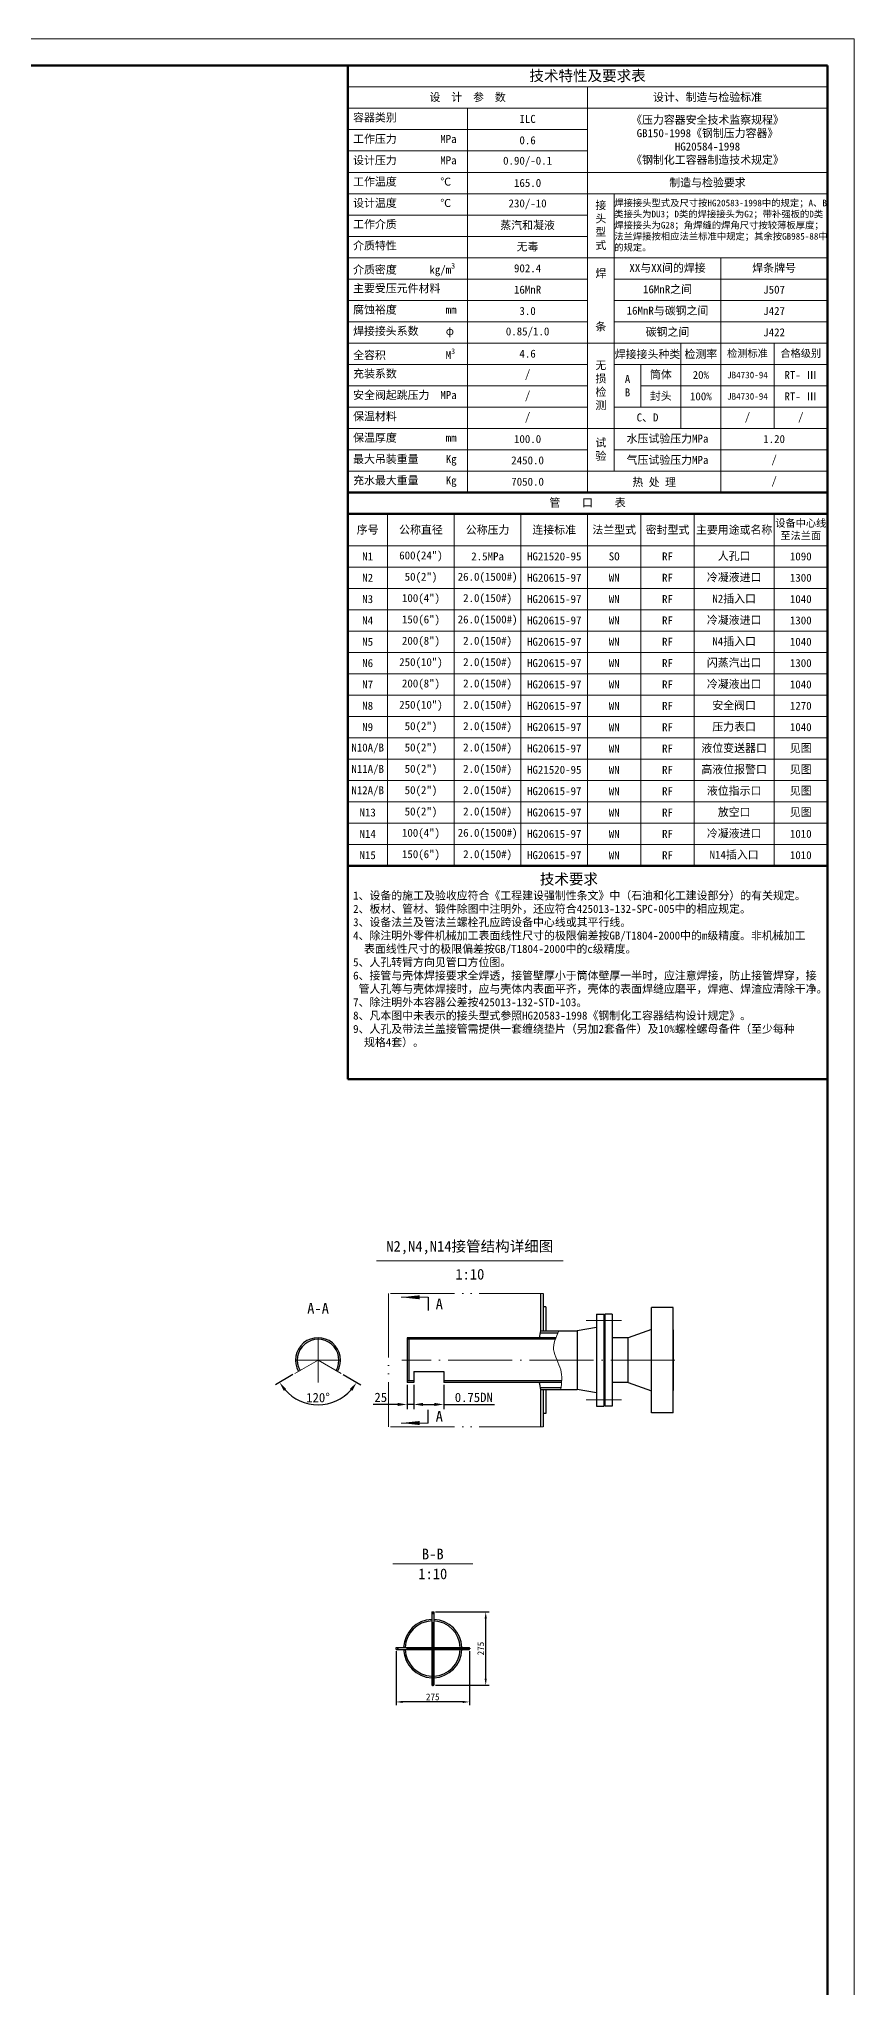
# Model space of a CAD drawing. Header units: millimetres. Extents: x 854 to 1694, y 81 to 1269.
# Drawn here: x 1388 to 1694, y 539 to 1269 of the extents above; entities that cross this region are included whole.
import ezdxf

# ---------------------------------------------------------------- set-up
doc = ezdxf.new("R2010")
doc.units = ezdxf.units.MM
doc.linetypes.add('ACAD_ISO05W100', pattern=[33, 24, -3, 0, -3, 0, -3])
doc.linetypes.add('CENTER', pattern=[30.5, 24, -3, 0.5, -3])
for name, color, linetype, lineweight in [('中心线', 1, 'CENTER', 15), ('双点划线', 6, 'ACAD_ISO05W100', 15), ('尺寸线', 3, 'Continuous', 15), ('文字层', 3, 'Continuous', 15), ('细线', 7, 'Continuous', 15), ('轮廓线', 4, 'Continuous', 30)]:
    doc.layers.add(name, color=color, linetype=linetype, lineweight=lineweight)
doc.styles.get("Standard").update_dxf_attribs({"font": 'SIMFANG.TTF'})
doc.dimstyles.new('ISO-25', dxfattribs={"dimtxt": 2.5, "dimasz": 2.5, "dimexe": 1.25, "dimexo": 0.625, "dimtad": 1, "dimdsep": 46, "dimtxsty": 'Standard', "dimcen": 2.5, "dimadec": 0, "dimazin": 0, "dimtfac": 1, "dimtmove": 0, "dimatfit": 3, "dimfxl": 0, "dimarcsym": 0})
doc.dimstyles.new('ISO-35', dxfattribs={"dimtxt": 3.5, "dimasz": 3.5, "dimexe": 1.75, "dimexo": 0.875, "dimgap": 0.875, "dimtad": 1, "dimdec": 4, "dimdsep": 46, "dimlunit": 6, "dimtxsty": 'Standard', "dimcen": 3.5, "dimadec": 0, "dimazin": 0, "dimtfac": 1, "dimtdec": 4, "dimtmove": 0, "dimatfit": 3, "dimfxl": 0, "dimtolj": 1, "dimtzin": 0, "dimarcsym": 0})

# ---------------------------------------------------------------- blocks, each defined once
blk = doc.blocks.new('*D28')
at = {"layer": 'DEFPOINTS', "color": 0}
for p in [(1526.32, 765.48), (1528.82, 765.48), (1526.32, 757.29)]:
    blk.add_point(p, dxfattribs=at)
at = {"layer": '尺寸线', "color": 0, "lineweight": -2}
for p, q in [((1526.32, 764.6), (1526.32, 755.54)), ((1528.82, 764.6), (1528.82, 755.54)), ((1522.82, 757.29), (1513.56, 757.29)), ((1528.82, 757.29), (1526.32, 757.29)), ((1532.32, 757.29), (1535.82, 757.29))]:
    blk.add_line(p, q, dxfattribs=at)
at = {"layer": '尺寸线', "color": 0}
for points in [[(1522.82, 757.87), (1522.82, 756.71), (1526.32, 757.29)], [(1532.32, 757.87), (1532.32, 756.71), (1528.82, 757.29)]]:
    blk.add_solid(points, dxfattribs=at)
at = {"layer": '尺寸线', "color": 0, "insert": (1516.44, 759.91), "char_height": 3.5, "attachment_point": 5}
blk.add_mtext('\\A1;25', dxfattribs=at)
blk = doc.blocks.new('*D29')
at = {"layer": 'DEFPOINTS', "color": 0}
for p in [(1528.82, 765.48), (1540.07, 765.48), (1540.07, 757.29)]:
    blk.add_point(p, dxfattribs=at)
at = {"layer": '尺寸线', "color": 0, "lineweight": -2}
for p, q in [((1528.82, 764.6), (1528.82, 755.54)), ((1540.07, 764.6), (1540.07, 755.54)), ((1532.32, 757.29), (1536.57, 757.29)), ((1540.07, 757.29), (1559.13, 757.29))]:
    blk.add_line(p, q, dxfattribs=at)
at = {"layer": '尺寸线', "color": 0}
for points in [[(1532.32, 757.87), (1532.32, 756.71), (1528.82, 757.29)], [(1536.57, 757.87), (1536.57, 756.71), (1540.07, 757.29)]]:
    blk.add_solid(points, dxfattribs=at)
at = {"layer": '尺寸线', "color": 0, "insert": (1551.35, 759.91), "char_height": 3.5, "attachment_point": 5}
blk.add_mtext('\\A1;0.75DN', dxfattribs=at)
blk = doc.blocks.new('*D30')
at = {"layer": 'DEFPOINTS', "color": 0}
for p in [(1484.26, 768.89), (1492.92, 773.89), (1492.92, 773.89), (1501.58, 768.89), (1487.21, 758.2)]:
    blk.add_point(p, dxfattribs=at)
at = {"layer": '尺寸线', "color": 0, "lineweight": -2}
for p, q in [((1483.5, 768.45), (1476.94, 764.67)), ((1502.34, 768.45), (1508.9, 764.67))]:
    blk.add_line(p, q, dxfattribs=at)
blk.add_arc((1492.92, 773.89), 16.7, 222.03045, 317.96955, dxfattribs=at)
at = {"layer": '尺寸线', "color": 0}
for points in [[(1480.04, 762.37), (1480.99, 763.05), (1478.46, 765.54)], [(1504.85, 763.05), (1505.79, 762.37), (1507.38, 765.54)]]:
    blk.add_solid(points, dxfattribs=at)
at = {"layer": '尺寸线', "color": 0, "insert": (1492.92, 759.82), "char_height": 3.5, "attachment_point": 5}
blk.add_mtext('\\A1;120°', dxfattribs=at)
blk = doc.blocks.new('*D38')
at = {"layer": 'DEFPOINTS', "color": 0}
for p in [(1522.2, 665.37), (1549.7, 665.37), (1522.2, 645.76)]:
    blk.add_point(p, dxfattribs=at)
at = {"layer": '尺寸线', "color": 0, "lineweight": -2}
for p, q in [((1522.2, 664.75), (1522.2, 644.51)), ((1549.7, 664.75), (1549.7, 644.51)), ((1547.2, 645.76), (1524.7, 645.76))]:
    blk.add_line(p, q, dxfattribs=at)
at = {"layer": '尺寸线', "color": 0}
for points in [[(1524.7, 646.18), (1524.7, 645.35), (1522.2, 645.76)], [(1547.2, 646.18), (1547.2, 645.35), (1549.7, 645.76)]]:
    blk.add_solid(points, dxfattribs=at)
at = {"layer": '尺寸线', "color": 0, "insert": (1535.95, 647.64), "char_height": 2.5, "attachment_point": 5}
blk.add_mtext('275', dxfattribs=at)
blk = doc.blocks.new('*D39')
at = {"layer": 'DEFPOINTS', "color": 0}
for p in [(1536.35, 679.52), (1555.82, 679.52), (1536.35, 652.02)]:
    blk.add_point(p, dxfattribs=at)
at = {"layer": '尺寸线', "color": 0, "lineweight": -2}
for p, q in [((1536.97, 679.52), (1557.07, 679.52)), ((1555.82, 654.52), (1555.82, 677.02)), ((1536.97, 652.02), (1557.07, 652.02))]:
    blk.add_line(p, q, dxfattribs=at)
at = {"layer": '尺寸线', "color": 0}
for points in [[(1555.4, 677.02), (1556.23, 677.02), (1555.82, 679.52)], [(1555.4, 654.52), (1556.23, 654.52), (1555.82, 652.02)]]:
    blk.add_solid(points, dxfattribs=at)
at = {"layer": '尺寸线', "color": 0, "insert": (1553.94, 665.77), "char_height": 2.5, "attachment_point": 5, "rotation": 90}
blk.add_mtext('275', dxfattribs=at)

msp = doc.modelspace()

# ---------------------------------------------------------------- linework, layer by layer
at = {"layer": '中心线'}
for p, q in [((1606.81562, 788.81583), (1593.50635, 788.81583)), ((1492.91842, 782.30583), (1492.91842, 765.47583)), ((1492.91842, 773.89083), (1484.25816, 768.89083)), ((1484.50342, 773.89083), (1501.33342, 773.89083)), ((1492.91842, 773.89083), (1501.57867, 768.89083)), ((1626.78828, 773.89083), (1524.32595, 773.89083)), ((1606.81562, 758.96583), (1593.50635, 758.96583)), ((1535.94895, 651.63156), (1535.94895, 679.911)), ((1550.08867, 665.77128), (1521.80924, 665.77128))]:
    msp.add_line(p, q, dxfattribs=at)
at = {"layer": '双点划线'}
for p, q in [((1519.32595, 798.89083), (1519.32595, 748.89083)), ((1577.32099, 798.89083), (1519.32595, 798.89083)), ((1577.32099, 748.89083), (1519.32595, 748.89083))]:
    msp.add_line(p, q, dxfattribs=at)
at = {"layer": '尺寸线'}
for p, q in [((1514.85214, 811.07026), (1584.85214, 811.07026)), ((1534.20716, 797.4602), (1524.06919, 797.4602)), ((1534.20716, 750.32146), (1524.06919, 750.32146)), ((1520.94895, 697.47595), (1550.94895, 697.47595))]:
    msp.add_line(p, q, dxfattribs=at)
for points in [[(1524.06919, 797.4602, 0, 1.5, 0), (1530.99963, 797.4602, 1, 1, 0)], [(1524.06919, 750.32146, 0, 1.5, 0), (1530.99963, 750.32146, 1, 1, 0)]]:
    msp.add_lwpolyline(points, format="xyseb", dxfattribs=at)
at = {"layer": '细线'}
for p, q in [((1694.02701, 1269.18281), (854.02702, 1269.18281)), ((1504.02701, 1251.18281), (1684.02701, 1251.18281)), ((1594.02701, 1099.18281), (1594.02701, 1251.18281)), ((1504.02701, 1243.18281), (1684.02701, 1243.18281)), ((1549.02701, 1099.18281), (1549.02701, 1243.18281)), ((1504.02701, 1235.18281), (1594.02701, 1235.18281)), ((1504.02701, 1227.18281), (1594.02701, 1227.18281)), ((1504.02701, 1219.18281), (1684.02701, 1219.18281)), ((1504.02701, 1211.18281), (1684.02701, 1211.18281)), ((1604.02701, 1107.18281), (1604.02701, 1211.18281)), ((1504.02701, 1203.18281), (1594.02701, 1203.18281)), ((1504.02701, 1195.18281), (1594.02701, 1195.18281)), ((1504.02701, 1187.18281), (1684.02701, 1187.18281)), ((1644.02701, 1099.18281), (1644.02701, 1187.18281)), ((1504.02701, 1179.18281), (1594.02701, 1179.18281)), ((1604.02701, 1179.18281), (1684.02701, 1179.18281)), ((1504.02701, 1171.18281), (1594.02701, 1171.18281)), ((1604.02701, 1171.18281), (1684.02701, 1171.18281)), ((1504.02701, 1163.18281), (1594.02701, 1163.18281)), ((1604.02701, 1163.18281), (1684.02701, 1163.18281)), ((1504.02701, 1155.18281), (1684.02701, 1155.18281)), ((1629.02701, 1123.18281), (1629.02701, 1155.18281)), ((1664.02701, 1123.18281), (1664.02701, 1155.18281)), ((1504.02701, 1147.18281), (1594.02701, 1147.18281)), ((1604.02701, 1147.18281), (1684.02701, 1147.18281)), ((1614.02701, 1131.18281), (1614.02701, 1147.18281)), ((1616.02701, 1147.18281), (1684.02701, 1147.18281)), ((1504.02701, 1139.18281), (1594.02701, 1139.18281)), ((1614.02701, 1139.18281), (1684.02701, 1139.18281)), ((1504.02701, 1131.18281), (1594.02701, 1131.18281)), ((1604.02701, 1131.18281), (1684.02701, 1131.18281)), ((1504.02701, 1123.18281), (1684.02701, 1123.18281)), ((1504.02701, 1115.18281), (1594.02701, 1115.18281)), ((1604.02701, 1115.18281), (1684.02701, 1115.18281)), ((1504.02701, 1107.18281), (1684.02701, 1107.18281)), ((1519.02701, 959.18281), (1519.02701, 1091.18281)), ((1544.02701, 959.18281), (1544.02701, 1091.18281)), ((1569.02701, 959.18281), (1569.02701, 1091.18281)), ((1594.02701, 959.18281), (1594.02701, 1091.18281)), ((1614.02701, 959.18281), (1614.02701, 1091.18281)), ((1634.02701, 959.18281), (1634.02701, 1091.18281)), ((1664.02701, 959.18281), (1664.02701, 1091.18281)), ((1504.02701, 1079.18281), (1684.02701, 1079.18281)), ((1504.02701, 1071.18281), (1684.02701, 1071.18281)), ((1504.02701, 1063.18281), (1684.02701, 1063.18281)), ((1504.02701, 1055.18281), (1684.02701, 1055.18281)), ((1504.02701, 1047.18281), (1684.02701, 1047.18281)), ((1504.02701, 1039.18281), (1684.02701, 1039.18281)), ((1534.02701, 1039.18281), (1684.02701, 1039.18281)), ((1504.02701, 1031.18281), (1684.02701, 1031.18281)), ((1504.02701, 1023.18281), (1684.02701, 1023.18281)), ((1504.02701, 1015.18281), (1684.02701, 1015.18281)), ((1504.02701, 1007.18281), (1684.02701, 1007.18281)), ((1504.02701, 999.18281), (1684.02701, 999.18281)), ((1504.02701, 991.18281), (1684.02701, 991.18281)), ((1504.02701, 983.18281), (1684.02701, 983.18281)), ((1504.02701, 975.18281), (1684.02701, 975.18281)), ((1504.02701, 967.18281), (1684.02701, 967.18281))]:
    msp.add_line(p, q, dxfattribs=at)
at = {"layer": '细线', "lineweight": 15}
msp.add_line((1694.02701, 81.18281), (1694.02701, 1269.18281), dxfattribs=at)
at = {"layer": '细线'}
msp.add_spline([(1583.22099, 784.84083), (1581.30858, 777.83305), (1583.98301, 770.28033), (1583.98301, 762.94083)], degree=3, dxfattribs=at)
at = {"layer": '轮廓线', "lineweight": 70}
for p in [(879.02702, 1259.18281), (1684.02701, 91.18281)]:
    msp.add_line(p, (1684.02701, 1259.18281), dxfattribs=at)
at = {"layer": '轮廓线', "lineweight": 50}
for p, q in [((1504.02701, 879.18281), (1504.02701, 1259.18281)), ((1504.02701, 1099.18281), (1684.02701, 1099.18281)), ((1504.02701, 1091.18281), (1684.02701, 1091.18281)), ((1504.02701, 959.18281), (1684.02701, 959.18281)), ((1504.02701, 879.18281), (1684.02701, 879.18281))]:
    msp.add_line(p, q, dxfattribs=at)
at = {"layer": '轮廓线'}
for p, q in [((1534.20716, 797.4602), (1534.20716, 792.4602)), ((1576.32099, 798.89083), (1576.32099, 784.84083)), ((1577.32099, 798.89083), (1577.32099, 784.84083)), ((1578.32099, 793.89083), (1577.32099, 793.89083)), ((1578.32099, 793.89083), (1578.32099, 784.84083)), ((1597.42099, 791.14083), (1597.42099, 756.64083)), ((1597.42099, 791.14083), (1600.16099, 791.14083)), ((1600.16099, 791.14083), (1600.16099, 756.64083)), ((1600.48099, 791.14083), (1600.48099, 756.64083)), ((1603.22099, 791.14083), (1600.48099, 791.14083)), ((1603.22099, 791.14083), (1603.22099, 756.64083)), ((1626.16099, 793.64083), (1618.02099, 793.64083)), ((1618.02099, 754.14083), (1618.02099, 793.64083)), ((1626.16099, 754.14083), (1626.16099, 793.64083)), ((1582.13863, 782.30583), (1526.32099, 782.30583)), ((1526.32099, 782.30583), (1526.32099, 765.47583)), ((1581.92005, 781.70583), (1526.32099, 781.70583)), ((1526.92099, 781.70583), (1526.92099, 766.07583)), ((1576.19534, 784.14083), (1582.90754, 784.14083)), ((1576.32099, 784.84083), (1590.12099, 784.84083)), ((1597.42099, 786.19083), (1590.12099, 784.84083)), ((1590.12099, 784.84083), (1590.12099, 762.94083)), ((1600.16099, 787.39083), (1600.32099, 787.39083)), ((1600.32099, 787.39083), (1600.32099, 760.39083)), ((1600.48099, 787.39083), (1600.32099, 787.39083)), ((1609.22099, 782.30583), (1603.22099, 782.30583)), ((1618.02099, 785.34083), (1609.22099, 782.30583)), ((1609.22099, 765.47583), (1609.22099, 782.30583)), ((1626.32099, 785.24083), (1626.16099, 785.24083)), ((1626.32099, 762.54083), (1626.32099, 785.24083)), ((1528.82099, 769.68333), (1540.07099, 769.68333)), ((1528.82099, 769.68333), (1528.82099, 765.47583)), ((1540.07099, 769.68333), (1540.07099, 765.47583)), ((1528.82099, 766.07583), (1526.32099, 766.07583)), ((1528.82099, 765.47583), (1526.32099, 765.47583)), ((1584.30313, 766.07583), (1540.07099, 766.07583)), ((1584.26102, 765.47583), (1540.07099, 765.47583)), ((1576.19534, 763.64083), (1584.06893, 763.64083)), ((1576.32099, 762.94083), (1576.32099, 748.89083)), ((1576.32099, 762.94083), (1590.12099, 762.94083)), ((1577.32099, 762.94083), (1577.32099, 748.89083)), ((1578.32099, 762.94083), (1578.32099, 753.89083)), ((1597.42099, 761.59083), (1590.12099, 762.94083)), ((1600.16099, 760.39083), (1600.32099, 760.39083)), ((1600.48099, 760.39083), (1600.32099, 760.39083)), ((1609.22099, 765.47583), (1603.22099, 765.47583)), ((1609.22099, 765.47583), (1618.02099, 762.44083)), ((1626.32099, 762.54083), (1626.16099, 762.54083)), ((1534.20716, 750.32146), (1534.20716, 755.32146)), ((1578.32099, 753.89083), (1577.32099, 753.89083)), ((1597.42099, 756.64083), (1600.16099, 756.64083)), ((1603.22099, 756.64083), (1600.48099, 756.64083)), ((1626.16099, 754.14083), (1618.02099, 754.14083)), ((1535.54895, 679.52128), (1535.54895, 652.02128)), ((1535.54895, 679.52128), (1536.34895, 679.52128)), ((1536.34895, 679.52128), (1536.34895, 652.02128)), ((1522.19895, 666.17128), (1535.54895, 666.17128)), ((1522.19895, 665.37128), (1522.19895, 666.17128)), ((1522.19895, 665.37128), (1535.54895, 665.37128)), ((1536.34895, 666.17128), (1549.69895, 666.17128)), ((1536.34895, 665.37128), (1549.69895, 665.37128)), ((1549.69895, 665.37128), (1549.69895, 666.17128)), ((1535.54895, 652.02128), (1536.34895, 652.02128))]:
    msp.add_line(p, q, dxfattribs=at)
for centre, radius, start, end in [((1492.91842, 773.89083), 8.415, 330, 210), ((1492.91842, 773.89083), 7.815, 330, 210), ((1635.31334, 773.89083), 60, 169.48458828, 171.93768708), ((1635.31334, 773.89083), 60, 188.06231292, 190.51541172), ((1535.94895, 665.77128), 10.95, 92.09346228, 177.90653772), ((1535.94895, 665.77128), 10.35, 92.21488124, 177.78511876), ((1535.94895, 665.77128), 10.95, 2.09346228, 87.90653772), ((1535.94895, 665.77128), 10.35, 2.21488124, 87.78511876), ((1535.94895, 665.77128), 10.95, 182.09346228, 267.90653772), ((1535.94895, 665.77128), 10.35, 182.21488124, 267.78511876), ((1535.94895, 665.77128), 10.95, 272.09346228, 357.90653772), ((1535.94895, 665.77128), 10.35, 272.21488124, 357.78511876)]:
    msp.add_arc(centre, radius, start, end, dxfattribs=at)

# ---------------------------------------------------------------- texts
at = {"layer": '尺寸线', "insert": (1492.91842, 793.31357), "char_height": 4, "width": 50, "attachment_point": 5}
msp.add_mtext('A-A', dxfattribs=at)
at = {"layer": '文字层'}
for s, insert, char_height, width, attachment_point in [('技术特性及要求表', (1594.02701, 1255.18281), 4, 180, 5), ('设  计  参  数', (1549.02701, 1247.18281), 3, 90, 5), ('设计、制造与检验标准', (1639.02701, 1247.18281), 3, 90, 5), (' 容器类别', (1504.02701, 1241.21795), 3, 45, 1), ('ILC', (1571.52701, 1239.18281), 3, 45, 5), ('《压力容器安全技术监察规程》\\PGB150-1998《钢制压力容器》\\PHG20584-1998\\P《钢制化工容器制造技术规定》', (1639.02701, 1231.18281), 3, 90, 5), (' 工作压力        MPa', (1504.02701, 1233.19362), 3, 45, 1), ('0.6', (1571.52701, 1231.18281), 3, 45, 5), (' 设计压力        MPa', (1504.02701, 1225.19362), 3, 45, 1), ('0.90/-0.1', (1571.52701, 1223.18281), 3, 45, 5), (' 工作温度        ℃', (1504.02701, 1217.19362), 3, 45, 1), ('165.0', (1571.52701, 1215.18281), 3, 45, 5), ('制造与检验要求', (1639.02701, 1215.18281), 3, 90, 5), (' 设计温度        ℃', (1504.02701, 1209.19362), 3, 45, 1), ('230/-10', (1571.52701, 1207.18281), 3, 45, 5), ('接\\P头\\P型\\P式', (1599.02701, 1199.18281), 3, 10, 5), ('焊接接头型式及尺寸按HG20583-1998中的规定；A、B类接头为DU3；D类的焊接接头为G2；带补强板的D类焊接接头为G28；角焊缝的焊角尺寸按较薄板厚度；法兰焊接按相应法兰标准中规定；其余按GB985-88中的规定。', (1604.02701, 1199.22335), 2.5, 80, 4), (' 工作介质', (1504.02701, 1201.20984), 3, 45, 1), ('蒸汽和凝液', (1571.52701, 1199.18281), 3, 45, 5), (' 介质特性', (1504.02701, 1193.21795), 3, 45, 1), ('无毒', (1571.52701, 1191.18281), 3, 45, 5), ('\\A1; 介质密度      kg/m{\\H0.7x;\\S3^ ;}', (1504.02701, 1185.20984), 3, 45, 1), ('902.4', (1571.52701, 1183.18281), 3, 45, 5), ('焊\\P\\P\\P\\P条', (1599.02701, 1171.18281), 3, 10, 5), ('XX与XX间的焊接', (1624.02701, 1183.18281), 3, 40, 5), ('焊条牌号', (1664.02701, 1183.18281), 3, 40, 5), (' 主要受压元件材料', (1504.02701, 1177.20173), 3, 45, 1), ('16MnR', (1571.52701, 1175.18281), 3, 45, 5), ('16MnR之间', (1624.02701, 1175.18281), 3, 40, 5), ('J507', (1664.02701, 1175.18281), 3, 40, 5), (' 腐蚀裕度         mm', (1504.02701, 1169.19362), 3, 45, 1), ('3.0', (1571.52701, 1167.18281), 3, 45, 5), ('16MnR与碳钢之间', (1624.02701, 1167.18281), 3, 40, 5), ('J427', (1664.02701, 1167.18281), 3, 40, 5), (' 焊接接头系数     φ', (1504.02701, 1161.19362), 3, 45, 1), ('0.85/1.0', (1571.52701, 1159.18281), 3, 45, 5), ('碳钢之间', (1624.02701, 1159.18281), 3, 40, 5), ('J422', (1664.02701, 1159.18281), 3, 40, 5), ('\\A1; 全容积           M{\\H0.7x;\\S3^ ;}', (1504.02701, 1153.1693), 3, 45, 1), ('4.6', (1571.52701, 1151.18281), 3, 45, 5), ('无\\P损\\P检\\P测', (1599.02701, 1139.18281), 3, 10, 5), ('焊接接头种类', (1616.52701, 1150.84633), 3, 25, 5), ('检测率', (1636.52701, 1150.84768), 3, 15, 5), ('检测标准', (1654.02701, 1151.18281), 2.8, 20, 5), ('合格级别', (1674.02701, 1151.18281), 2.8, 20, 5), (' 充装系数', (1504.02701, 1145.19362), 3, 45, 1), ('/', (1571.52701, 1143.18281), 3, 45, 5), ('A\\PB', (1609.02701, 1139.18281), 3, 10, 5), ('筒体', (1621.52701, 1143.18281), 3, 15, 5), ('20%', (1636.52701, 1143.18281), 3, 15, 5), ('JB4730-94', (1654.02701, 1143.18281), 2.5, 20, 5), ('RT- Ⅲ', (1674.02701, 1143.18281), 3, 20, 5), (' 安全阀起跳压力  MPa', (1504.02701, 1137.19362), 3, 45, 1), ('/', (1571.52701, 1135.18281), 3, 45, 5), ('封头', (1621.52701, 1135.18281), 3, 15, 5), ('100%', (1636.52701, 1135.18281), 3, 15, 5), ('JB4730-94', (1654.02701, 1135.18281), 2.5, 20, 5), ('RT- Ⅲ', (1674.02701, 1135.18281), 3, 20, 5), (' 保温材料', (1504.02701, 1129.20173), 3, 45, 1), ('/', (1571.52701, 1127.18281), 3, 45, 5), ('C、D', (1616.52701, 1127.18281), 3, 25, 5), ('/', (1654.02701, 1127.18281), 3, 20, 5), ('/', (1674.02701, 1127.18281), 3, 20, 5), (' 保温厚度         mm', (1504.02701, 1121.19362), 3, 45, 1), ('100.0', (1571.52701, 1119.18281), 3, 45, 5), ('试\\P验', (1599.02701, 1115.18281), 3, 10, 5), ('水压试验压力MPa', (1624.02701, 1119.18281), 3, 40, 5), ('1.20', (1664.02701, 1119.18281), 3, 40, 5), (' 最大吊装重量     Kg', (1504.02701, 1113.18552), 3, 45, 1), ('2450.0', (1571.52701, 1111.18281), 3, 45, 5), ('气压试验压力MPa', (1624.02701, 1111.18281), 3, 40, 5), ('/', (1664.02701, 1111.18281), 3, 40, 5), (' 充水最大重量     Kg', (1504.02701, 1105.18552), 3, 45, 1), ('7050.0', (1571.52701, 1103.18281), 3, 45, 5), ('热 处 理', (1619.02701, 1102.84768), 3, 50, 5), ('/', (1664.02701, 1103.18281), 3, 40, 5), ('管    口    表', (1594.02701, 1095.18281), 3, 180, 5), ('设备中心线至法兰面', (1674.02701, 1085.18281), 2.8, 20, 5), ('序号', (1511.52701, 1085.05038), 3, 15, 5), ('公称直径', (1531.52701, 1085.04317), 3, 25, 5), ('公称压力', (1556.52701, 1084.98642), 3, 25, 5), ('连接标准', (1581.52701, 1085.00263), 3, 25, 5), ('法兰型式', (1604.02701, 1085.04317), 3, 20, 5), ('密封型式', (1624.02701, 1085.02696), 3, 20, 5), ('主要用途或名称', (1649.02701, 1085.01074), 3, 30, 5), ('N1', (1511.52701, 1075.18281), 3, 15, 5), ('600(24")', (1531.52701, 1075.18281), 3, 25, 5), ('2.5MPa', (1556.52701, 1075.18281), 3, 25, 5), ('HG21520-95', (1581.52701, 1075.18281), 3, 25, 5), ('SO', (1604.02701, 1075.18281), 3, 20, 5), ('RF', (1624.02701, 1075.18281), 3, 20, 5), ('人孔口', (1649.02701, 1075.18281), 3, 30, 5), ('1090', (1674.02701, 1075.18281), 3, 20, 5), ('N2', (1511.52701, 1067.18281), 3, 15, 5), ('50(2")', (1531.52701, 1067.18281), 3, 25, 5), ('26.0(1500#)', (1556.52701, 1067.18281), 3, 25, 5), ('HG20615-97 ', (1581.52701, 1067.18281), 3, 25, 5), ('WN', (1604.02701, 1067.18281), 3, 20, 5), ('RF', (1624.02701, 1067.18281), 3, 20, 5), ('冷凝液进口', (1649.02701, 1067.18281), 3, 30, 5), ('1300', (1674.02701, 1067.18281), 3, 20, 5), ('N3', (1511.52701, 1059.18281), 3, 15, 5), ('100(4")', (1531.52701, 1059.18281), 3, 25, 5), ('2.0(150#)', (1556.52701, 1059.18281), 3, 25, 5), ('HG20615-97 ', (1581.52701, 1059.18281), 3, 25, 5), ('WN', (1604.02701, 1059.18281), 3, 20, 5), ('RF', (1624.02701, 1059.18281), 3, 20, 5), ('N2插入口', (1649.02701, 1059.18281), 3, 30, 5), ('1040', (1674.02701, 1059.18281), 3, 20, 5), ('N4', (1511.52701, 1051.18281), 3, 15, 5), ('150(6")', (1531.52701, 1051.18281), 3, 25, 5), ('26.0(1500#)', (1556.52701, 1051.18281), 3, 25, 5), ('HG20615-97 ', (1581.52701, 1051.18281), 3, 25, 5), ('WN', (1604.02701, 1051.18281), 3, 20, 5), ('RF', (1624.02701, 1051.18281), 3, 20, 5), ('冷凝液进口', (1649.02701, 1051.18281), 3, 30, 5), ('1300', (1674.02701, 1051.18281), 3, 20, 5), ('N5', (1511.52701, 1043.18281), 3, 15, 5), ('200(8")', (1531.52701, 1043.18281), 3, 25, 5), ('2.0(150#)', (1556.52701, 1043.18281), 3, 25, 5), ('HG20615-97 ', (1581.52701, 1043.18281), 3, 25, 5), ('WN', (1604.02701, 1043.18281), 3, 20, 5), ('RF', (1624.02701, 1043.18281), 3, 20, 5), ('N4插入口', (1649.02701, 1043.18281), 3, 30, 5), ('1040', (1674.02701, 1043.18281), 3, 20, 5), ('250(10")', (1531.52701, 1035.18281), 3, 25, 5), ('2.0(150#)', (1556.52701, 1035.18281), 3, 25, 5), ('闪蒸汽出口', (1649.02701, 1035.18281), 3, 30, 5), ('N6', (1511.52701, 1035.18281), 3, 15, 5), ('HG20615-97 ', (1581.52701, 1035.18281), 3, 25, 5), ('WN', (1604.02701, 1035.18281), 3, 20, 5), ('RF', (1624.02701, 1035.18281), 3, 20, 5), ('1300', (1674.02701, 1035.18281), 3, 20, 5), ('N7', (1511.52701, 1027.18281), 3, 15, 5), ('200(8")', (1531.52701, 1027.18281), 3, 25, 5), ('2.0(150#)', (1556.52701, 1027.18281), 3, 25, 5), ('HG20615-97 ', (1581.52701, 1027.18281), 3, 25, 5), ('WN', (1604.02701, 1027.18281), 3, 20, 5), ('RF', (1624.02701, 1027.18281), 3, 20, 5), ('冷凝液出口', (1649.02701, 1027.18281), 3, 30, 5), ('1040', (1674.02701, 1027.18281), 3, 20, 5), ('N8', (1511.52701, 1019.18281), 3, 15, 5), ('250(10")', (1531.52701, 1019.18281), 3, 25, 5), ('2.0(150#)', (1556.52701, 1019.18281), 3, 25, 5), ('HG20615-97 ', (1581.52701, 1019.18281), 3, 25, 5), ('WN', (1604.02701, 1019.18281), 3, 20, 5), ('RF', (1624.02701, 1019.18281), 3, 20, 5), ('安全阀口', (1649.02701, 1019.18281), 3, 30, 5), ('1270', (1674.02701, 1019.18281), 3, 20, 5), ('N9', (1511.52701, 1011.18281), 3, 15, 5), ('50(2")', (1531.52701, 1011.18281), 3, 25, 5), ('2.0(150#)', (1556.52701, 1011.18281), 3, 25, 5), ('HG20615-97 ', (1581.52701, 1011.18281), 3, 25, 5), ('WN', (1604.02701, 1011.18281), 3, 20, 5), ('RF', (1624.02701, 1011.18281), 3, 20, 5), ('压力表口', (1649.02701, 1011.18281), 3, 30, 5), ('1040', (1674.02701, 1011.18281), 3, 20, 5), ('N10A/B', (1511.52701, 1003.18281), 3, 15, 5), ('50(2")', (1531.52701, 1003.18281), 3, 25, 5), ('2.0(150#)', (1556.52701, 1003.18281), 3, 25, 5), ('HG20615-97 ', (1581.52701, 1003.18281), 3, 25, 5), ('WN', (1604.02701, 1003.18281), 3, 20, 5), ('RF', (1624.02701, 1003.18281), 3, 20, 5), ('液位变送器口', (1649.02701, 1003.18281), 3, 30, 5), ('见图', (1674.02701, 1003.18281), 3, 20, 5), ('N11A/B', (1511.52701, 995.18281), 3, 15, 5), ('50(2")', (1531.52701, 995.18281), 3, 25, 5), ('2.0(150#)', (1556.52701, 995.18281), 3, 25, 5), ('HG21520-95', (1581.52701, 995.19092), 3, 25, 5), ('WN', (1604.02701, 995.18281), 3, 20, 5), ('RF', (1624.02701, 995.18281), 3, 20, 5), ('高液位报警口', (1649.02701, 995.18281), 3, 30, 5), ('见图', (1674.02701, 995.18281), 3, 20, 5), ('N12A/B', (1511.52701, 987.18281), 3, 15, 5), ('50(2")', (1531.52701, 987.18281), 3, 25, 5), ('2.0(150#)', (1556.52701, 987.18281), 3, 25, 5), ('HG20615-97 ', (1581.52701, 987.18281), 3, 25, 5), ('WN', (1604.02701, 987.18281), 3, 20, 5), ('RF', (1624.02701, 987.18281), 3, 20, 5), ('液位指示口', (1649.02701, 987.18281), 3, 30, 5), ('见图', (1674.02701, 987.18281), 3, 20, 5), ('N13', (1511.52701, 979.18281), 3, 15, 5), ('50(2")', (1531.52701, 979.18281), 3, 25, 5), ('2.0(150#)', (1556.52701, 979.18281), 3, 25, 5), ('HG20615-97 ', (1581.52701, 979.18281), 3, 25, 5), ('WN', (1604.02701, 979.18281), 3, 20, 5), ('RF', (1624.02701, 979.18281), 3, 20, 5), ('放空口', (1649.02701, 979.18281), 3, 30, 5), ('见图', (1674.02701, 979.18281), 3, 20, 5), ('N14', (1511.52701, 971.18281), 3, 15, 5), ('100(4")', (1531.52701, 971.18281), 3, 25, 5), ('26.0(1500#)', (1556.52701, 971.18281), 3, 25, 5), ('HG20615-97 ', (1581.52701, 971.18281), 3, 25, 5), ('WN', (1604.02701, 971.18281), 3, 20, 5), ('RF', (1624.02701, 971.18281), 3, 20, 5), ('冷凝液进口', (1649.02701, 971.18281), 3, 30, 5), ('1010', (1674.02701, 971.18281), 3, 20, 5), ('N15', (1511.52701, 963.18281), 3, 15, 5), ('150(6")', (1531.52701, 963.18281), 3, 25, 5), ('2.0(150#)', (1556.52701, 963.18281), 3, 25, 5), ('HG20615-97 ', (1581.52701, 963.18281), 3, 25, 5), ('WN', (1604.02701, 963.18281), 3, 20, 5), ('RF', (1624.02701, 963.18281), 3, 20, 5), ('N14插入口', (1649.02701, 963.18281), 3, 30, 5), ('1010', (1674.02701, 963.18281), 3, 20, 5), ('                                  {\\H1.333x; 技术要求\\P} 1、设备的施工及验收应符合《工程建设强制性条文》中（石油和化工建设部分）的有关规定。 \\P 2、板材、管材、锻件除图中注明外，还应符合425013-132-SPC-005中的相应规定。\\P 3、设备法兰及管法兰螺栓孔应跨设备中心线或其平行线。 \\P 4、除注明外零件机械加工表面线性尺寸的极限偏差按GB/T1804-2000中的m级精度。非机械加工\\P   表面线性尺寸的极限偏差按GB/T1804-2000中的c级精度。\\P 5、人孔转臂方向见管口方位图。\\P 6、接管与壳体焊接要求全焊透，接管壁厚小于筒体壁厚一半时，应注意焊接，防止接管焊穿，接\\P  管人孔等与壳体焊接时，应与壳体内表面平齐，壳体的表面焊缝应磨平，焊疤、焊渣应清除干净。\\P 7、除注明外本容器公差按425013-132-STD-103。\\P 8、凡本图中未表示的接头型式参照HG20583-1998《钢制化工容器结构设计规定》。\\P 9、人孔及带法兰盖接管需提供一套缠绕垫片（另加2套备件）及10%螺栓螺母备件（至少每种\\P   规格4套）。', (1504.02701, 956.23957), 3, 180, 1), ('N2,N4,N14接管结构详细图', (1549.85214, 816.07026), 4, 80, 5), ('1:10', (1549.85214, 806.07026), 4, 50, 5), ('A', (1538.39608, 794.9602), 4, 10, 5), ('A', (1538.39608, 752.82146), 4, 10, 5), ('B-B', (1535.94895, 701.2062), 4, 20, 5), ('1:10', (1535.94895, 693.7457), 4, 20, 5)]:
    msp.add_mtext(s, dxfattribs=dict(at, insert=insert, char_height=char_height, width=width, attachment_point=attachment_point))

# ---------------------------------------------------------------- dimensions: what is measured, and where the dimension line sits
at = {"layer": '尺寸线'}
dim = msp.add_angular_dim_2l(base=(1487.20681, 758.19831), line1=((1492.91842, 773.89083), (1501.57867, 768.89083)), line2=((1492.91842, 773.89083), (1484.25816, 768.89083)), dimstyle='ISO-35', dxfattribs=at)
dim.commit()
dim.dimension.update_dxf_attribs({"geometry": '*D30', "text_midpoint": (1492.91842, 759.8162)})
for base, p1, p2, text, dimstyle, picture, middle in [((1526.32099, 757.2891), (1528.82099, 765.47583), (1526.32099, 765.47583), '25', 'ISO-35', '*D28', (1516.44058, 759.9141)), ((1540.07099, 757.2891), (1528.82099, 765.47583), (1540.07099, 765.47583), '0.75DN', 'ISO-35', '*D29', (1551.35139, 759.9141)), ((1522.19895, 645.76401), (1549.69895, 665.37128), (1522.19895, 665.37128), '275', 'ISO-25', '*D38', (1535.94895, 647.63901))]:
    dim = msp.add_linear_dim(base=base, p1=p1, p2=p2, text=text, dimstyle=dimstyle, dxfattribs=at)
    dim.commit()
    dim.dimension.update_dxf_attribs({"geometry": picture, "text_midpoint": middle})
dim = msp.add_linear_dim(base=(1555.81552, 679.52128), p1=(1536.34895, 652.02128), p2=(1536.34895, 679.52128), angle=90, text='275', dimstyle='ISO-25', dxfattribs=at)
dim.commit()
dim.dimension.update_dxf_attribs({"geometry": '*D39', "text_midpoint": (1553.94052, 665.77128)})

doc.saveas('drawing.dxf')
